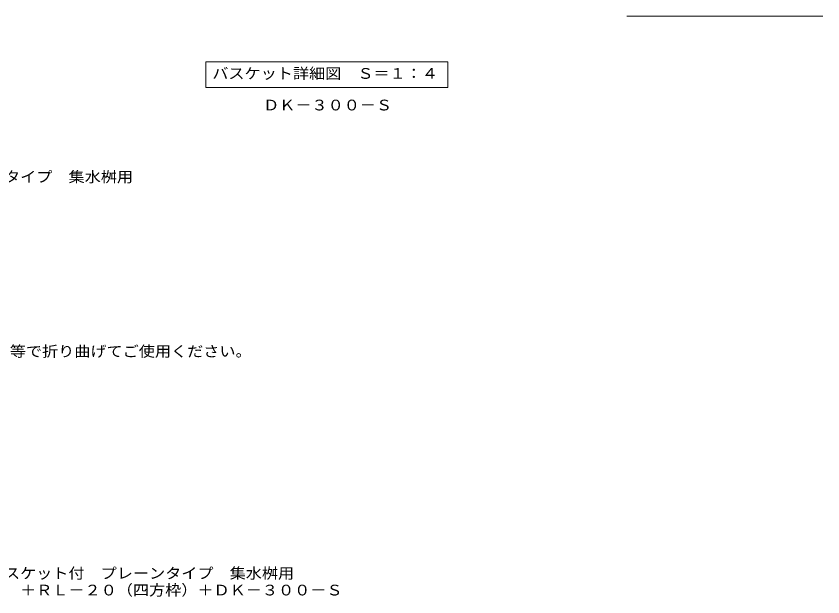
# Model space of a CAD drawing. Units: millimetres at full size, sheet at 1:4; details may follow other scales. Extents: x -936 to 978, y -778 to 647.
# Drawn here: x 98 to 978, y -778 to -144 of the extents above; entities that cross this region are included whole.
import ezdxf
from ezdxf.enums import TextEntityAlignment as Align

# ---------------------------------------------------------------- set-up
doc = ezdxf.new("R2010")
doc.units = ezdxf.units.MM
doc.header["$LTSCALE"] = 4
for name, color, linetype, lineweight in [('A-1', 3, 'Continuous', 9), ('A-5', 7, 'Continuous', 9), ('D-5', 7, 'Continuous', 9), ('F-7_F-7ﾚｲﾔ', 2, 'Continuous', 9)]:
    doc.layers.add(name, color=color, linetype=linetype, lineweight=lineweight)
doc.layers.add('F-5_F-5ﾚｲﾔ', color=2, linetype='Continuous')
doc.styles.add('ＭＳ ゴシック', font='')
doc.styles.get('ＭＳ ゴシック').set_extended_font_data('MS Gothic')

msp = doc.modelspace()

# ---------------------------------------------------------------- linework, layer by layer
at = {"layer": 'A-5'}
for p, q in [((304.641, -194.357), (569.041, -194.357)), ((569.041, -194.357), (569.041, -222.357))]:
    msp.add_line(p, q, dxfattribs=at)
msp.add_lwpolyline([(304.641, -194.357), (304.641, -222.357), (569.041, -222.357)], dxfattribs=at)
at = {"layer": 'F-7_F-7ﾚｲﾔ', "color": 7}
msp.add_line((764.352, -144.414), (978.352, -144.414), dxfattribs=at)

# ---------------------------------------------------------------- texts
at = {"layer": 'A-1', "color": 2, "style": 'ＭＳ ゴシック', "width": 1.1}
msp.add_text('ＤＫ－３００－Ｓ', height=11.73, dxfattribs=at).set_placement((367.308, -250.867), align=Align.BOTTOM_LEFT)
at = {"layer": 'A-5', "color": 2, "style": 'ＭＳ ゴシック', "width": 1.1}
msp.add_text('バスケット詳細図\u3000Ｓ＝１：４', height=11.73, dxfattribs=at).set_placement((311.841, -216.357), align=Align.BOTTOM_LEFT)
at = {"layer": 'D-5', "color": 2, "style": 'ＭＳ ゴシック', "width": 1.1}
for s, p in [('ステンレス製グレーチング\u3000バスケット付\u3000プレーンタイプ\u3000集水桝用', (-337.903, -329.209)), ('施工場所の状況に合わせて、アンカーをプライヤー等で折り曲げてご使用ください。', (-314.018, -519.714))]:
    msp.add_text(s, height=11.73, dxfattribs=at).set_placement(p, align=Align.BOTTOM_LEFT)
at = {"layer": 'F-5_F-5ﾚｲﾔ', "style": 'ＭＳ ゴシック', "width": 1.1}
for s, p in [('ステンレス製グレーチング\u3000バスケット付\u3000プレーンタイプ\u3000集水桝用', (-162, -761.995)), ('ＳＭＷ\u3000３５２０Ａ（Ｐ＝３０）＋ＲＬ－２０（四方枠）＋ＤＫ－３００－Ｓ', (-162, -780.36))]:
    msp.add_text(s, height=11.73, dxfattribs=at).set_placement(p, align=Align.BOTTOM_LEFT)

doc.saveas('drawing.dxf')
